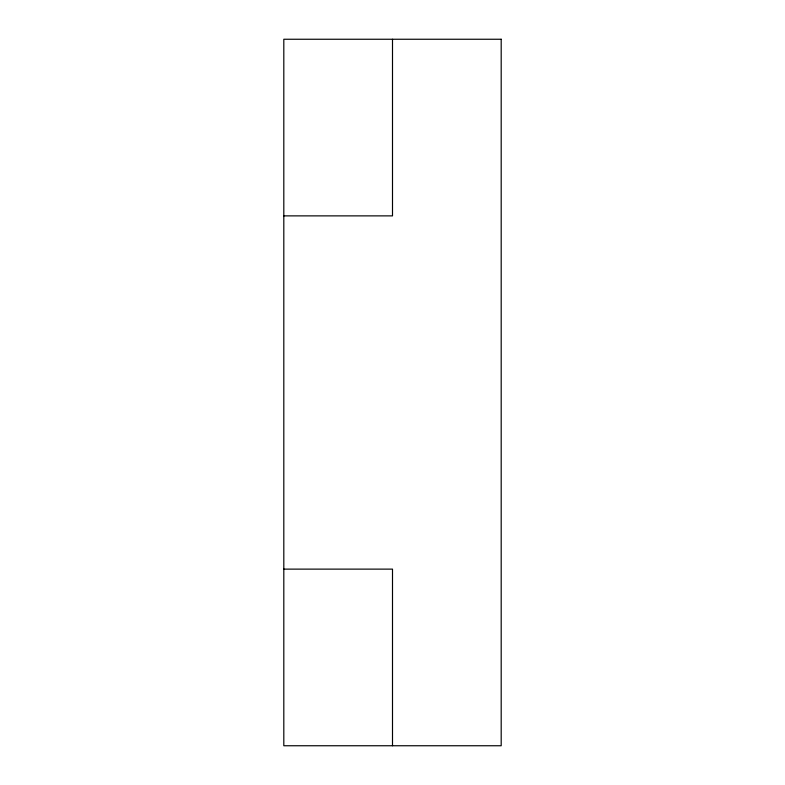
<?xml version="1.0" encoding="UTF-8"?>
<svg xmlns="http://www.w3.org/2000/svg" width="785" height="785" viewBox="0 0 785 785"><rect width="100%" height="100%" fill="white"/><g stroke="black" fill="none" stroke-linecap="round" stroke-linejoin="round"><path stroke-width="1.18" d="M283.807 215.875L392.5 215.875L392.5 39.25M283.807 569.125L392.5 569.125L392.5 745.75M501.193 39.25L283.807 39.25L283.807 745.75L501.193 745.75L501.193 39.25"/></g></svg>
